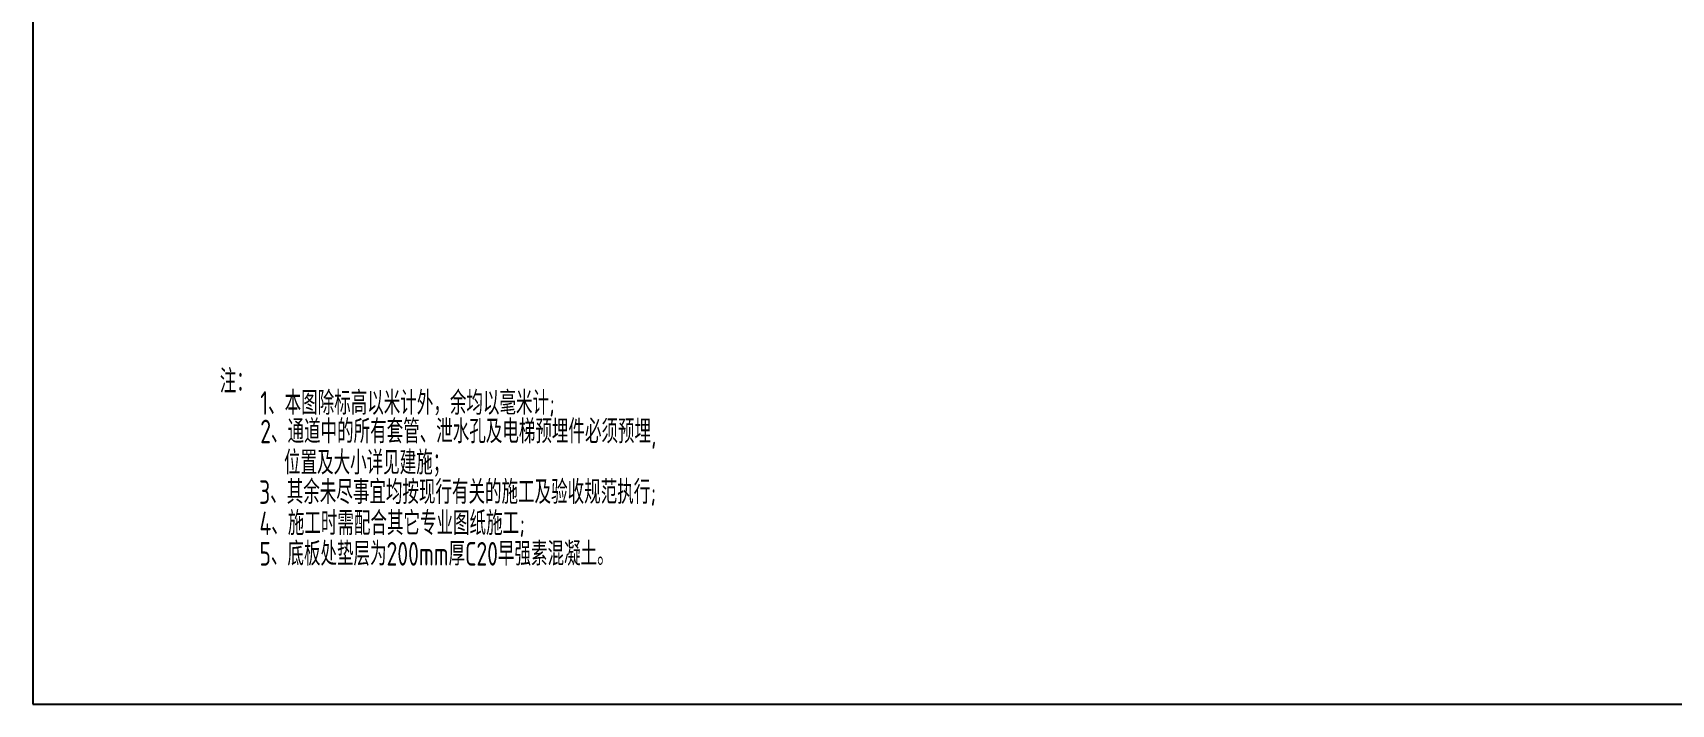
# Model space of a CAD drawing. Header units: millimetres. Extents: x -897614 to 191467, y -439928 to 101803.
# Drawn here: x -36900 to -2192, y -235327 to -221105 of the extents above; entities that cross this region are included whole.
import ezdxf

# ---------------------------------------------------------------- set-up
doc = ezdxf.new("R2010")
doc.units = ezdxf.units.MM
doc.header["$LTSCALE"] = 1000
doc.layers.add('DY', color=1, linetype='Continuous', plot=False)
doc.layers.add('TEXT(水平)', color=7, linetype='Continuous')
doc.styles.add('TSSD_Rein', font='tssdeng.shx', dxfattribs={"width": 0.75, "bigfont": 'hztxt.shx'})

msp = doc.modelspace()

# ---------------------------------------------------------------- linework, layer by layer
at = {"layer": 'DY'}
msp.add_lwpolyline([(-36900.37084, -235327.44745), (37349.62916, -235327.44745), (37349.62916, -193327.44745), (-36900.37084, -193327.44745)], close=True, dxfattribs=at)

# ---------------------------------------------------------------- texts
at = {"layer": 'TEXT(水平)', "style": 'TSSD_Rein', "width": 0.7}
for s, p in [('注：', (-32938.3392, -228736.27681)), ('1、本图除标高以米计外，余均以毫米计;', (-32081.69653, -229197.57664)), ('2、通道中的所有套管、泄水孔及电梯预埋件必须预埋,', (-32081.61253, -229799.88303)), ('位置及大小详见建施；    ', (-31577.56272, -230461.46881)), ('3、其余未尽事宜均按现行有关的施工及验收规范执行;    ', (-32104.97588, -231084.52039)), ('4、施工时需配合其它专业图纸施工;    ', (-32098.73377, -231744.66773)), ('5、底板处垫层为200mm厚C20早强素混凝土。    ', (-32098.73377, -232391.31579))]:
    msp.add_text(s, height=500, dxfattribs=at).set_placement(p)

doc.saveas('drawing.dxf')
